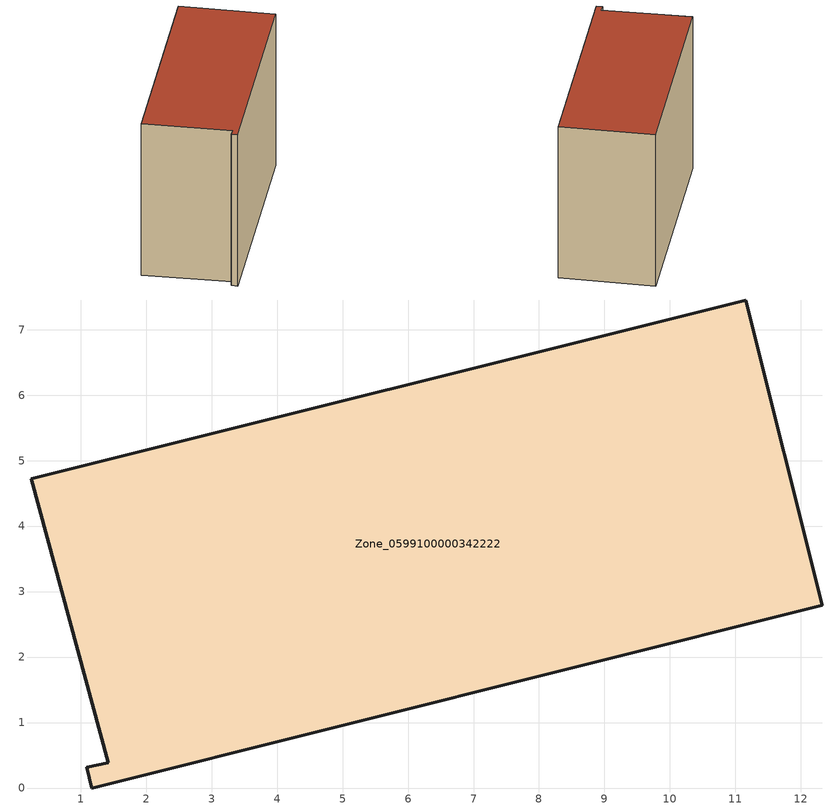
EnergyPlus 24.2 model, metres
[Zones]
Zone_0599100000342222
 floor ground (C_G): 1.09,0.32 1.42,0.39 0.25,4.72 11.15,7.45 12.32,2.79 1.17,0 z0
 wall outside (C_F): 12.32,2.79 11.15,7.45 0.25,4.72 1.42,0.39 1.09,0.32 1.17,0 12.32,2.79 z0:8.57
 roof outside (C_R): 1.42,0.39 1.09,0.32 1.17,0 12.32,2.79 11.15,7.45 0.25,4.72 z8.57
[BUILDING]
Pand.0599100000342222: North Axis=0; Terrain=City; Loads Convergence Tolerance Value=0.04; Temperature Convergence Tolerance Value=0.4; Solar Distribution=FullExterior; Maximum Number of Warmup Days=25; Minimum Number of Warmup Days=1
[Site:Location]
Rotterdam.The.Hague.AP_ZH_NLD Design_Conditions: Latitude=51.96; Longitude=4.45; Time Zone=1; Elevation=-4.5
[SITE:GROUNDTEMPERATURE:BUILDINGSURFACE]
18, 18, 18, 18, 18, 18, 18, 18, 18, 18, 18, 18
[MATERIAL] Thermal Absorptance=0.9; Solar Absorptance=0.7; Visible Absorptance=0.7
Name | Roughness | Thickness | Conductivity | Density | Specific Heat
G.TI.1992-2005 | MediumSmooth | 0.15 | 0.06 | 540 | 1210
F.TI.1992-2005 | Rough | 0.3 | 0.12 | 1920 | 840
R.TI.1992-2005 | MediumRough | 0.2 | 0.08 | 1500 | 1000
[CONSTRUCTION]
C_G: G.TI.1992-2005
C_F: F.TI.1992-2005
C_R: R.TI.1992-2005
[ZONE]
Zone_0599100000342222: Type=1; Multiplier=1; Ceiling Height=Autocalculate; Volume=Autocalculate; Floor Area=autocalculate; Part of Total Floor Area=Yes
[ZONEINFILTRATION:DESIGNFLOWRATE]
Infil_Zone_0599100000342222: Zone or ZoneList or Space or SpaceList=Zone_0599100000342222; Schedule=AlwaysOn; Design Flow Rate Calculation Method=Flow/Area; Flow Rate per Floor Area=0.0015; Constant Term Coefficient=1; Temperature Term Coefficient=0; Velocity Term Coefficient=0; Velocity Squared Term Coefficient=0
[HVACTEMPLATE:ZONE:IDEALLOADSAIRSYSTEM]
Zone_0599100000342222: Maximum Heating Supply Air Temperature=50; Minimum Cooling Supply Air Temperature=13; Maximum Heating Supply Air Humidity Ratio=0.0156; Minimum Cooling Supply Air Humidity Ratio=0.0077; Heating Limit=NoLimit; Cooling Limit=NoLimit; Dehumidification Control Type=ConstantSensibleHeatRatio; Cooling Sensible Heat Ratio=0.7; Dehumidification Setpoint=60; Humidification Control Type=None; Humidification Setpoint=30; Outdoor Air Method=None; Outdoor Air Flow Rate per Person=0.00944; Outdoor Air Flow Rate per Zone Floor Area=0; Outdoor Air Flow Rate per Zone=0; Demand Controlled Ventilation Type=None; Outdoor Air Economizer Type=NoEconomizer; Heat Recovery Type=None; Sensible Heat Recovery Effectiveness=0.7; Latent Heat Recovery Effectiveness=0.65
[ZONECONTROL:THERMOSTAT]
ThermostatControl_Zone_0599100000342222: Zone or ZoneList=Zone_0599100000342222; Control Type Schedule=DualSetpointControlType; Control 1=Thermostat_Zone_0599100000342222; Temperature Difference Between Cutout And Setpoint=0
[THERMOSTATSETPOINT:DUALSETPOINT]
Thermostat_Zone_0599100000342222: Heating Setpoint Temperature Schedule=HeatingSetpoint_Zone_0599100000342222; Cooling Setpoint Temperature Schedule=CoolingSetpoint_Zone_0599100000342222
[SCHEDULE:COMPACT]
HeatingSetpoint_Zone_0599100000342222: Through: 12/31, For: AllDays, Until: 24:00, 21
CoolingSetpoint_Zone_0599100000342222: Through: 12/31, For: AllDays, Until: 24:00, 24
DualSetpointControlType: Through: 12/31, For: AllDays, Until: 24:00, 4
AlwaysOn: Through: 12/31, For: AllDays, Until: 24:00, 1
